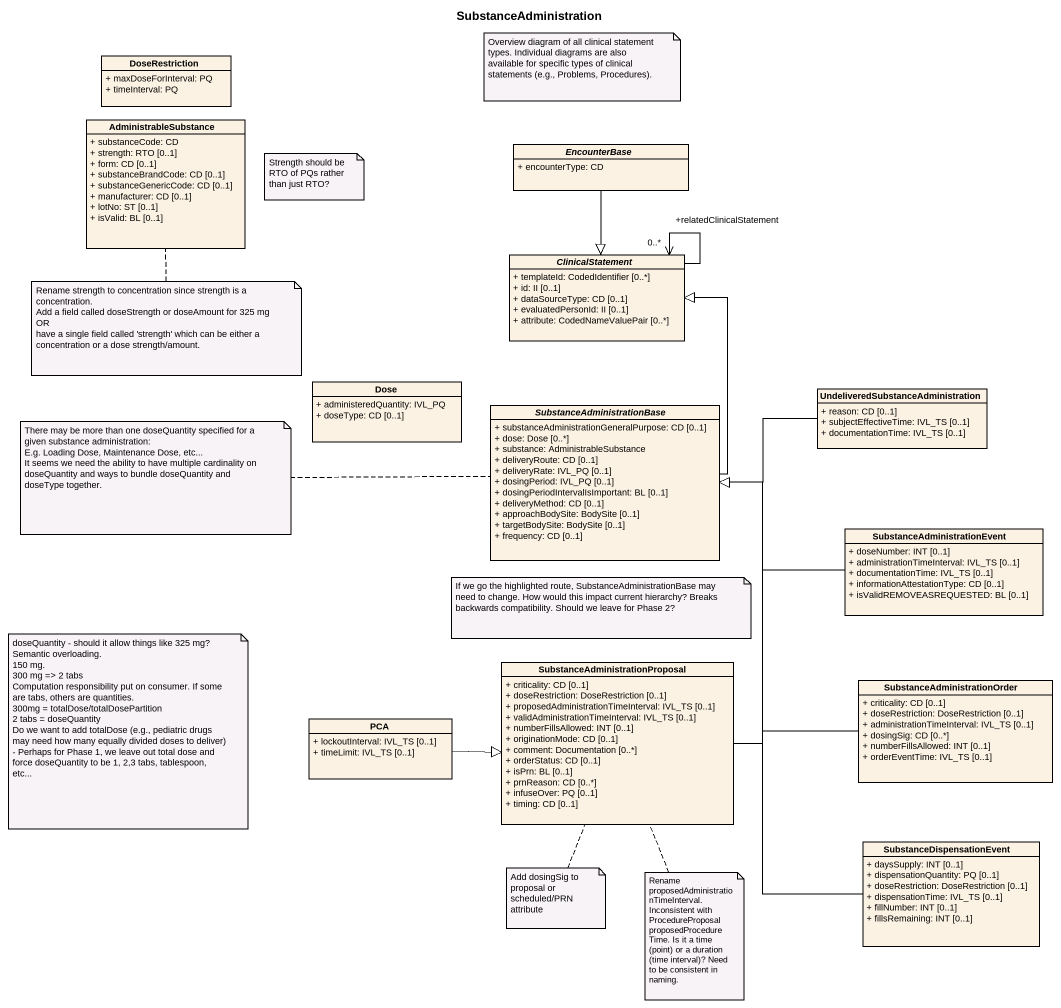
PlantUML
@startuml
title SubstanceAdministration
hide circle
hide empty members
skinparam classAttributeIconSize 0
class DoseRestriction {
  + maxDoseForInterval: PQ
  + timeInterval: PQ
}
class AdministrableSubstance {
  + substanceCode: CD
  + strength: RTO [0..1]
  + form: CD [0..1]
  + substanceBrandCode: CD [0..1]
  + substanceGenericCode: CD [0..1]
  + manufacturer: CD [0..1]
  + lotNo: ST [0..1]
  + isValid: BL [0..1]
}
abstract class EncounterBase {
  + encounterType: CD
}
abstract class ClinicalStatement {
  + templateId: CodedIdentifier [0..*]
  + id: II [0..1]
  + dataSourceType: CD [0..1]
  + evaluatedPersonId: II [0..1]
  + attribute: CodedNameValuePair [0..*]
}
class Dose {
  + administeredQuantity: IVL_PQ
  + doseType: CD [0..1]
}
abstract class SubstanceAdministrationBase {
  + substanceAdministrationGeneralPurpose: CD [0..1]
  + dose: Dose [0..*]
  + substance: AdministrableSubstance
  + deliveryRoute: CD [0..1]
  + deliveryRate: IVL_PQ [0..1]
  + dosingPeriod: IVL_PQ [0..1]
  + dosingPeriodIntervalIsImportant: BL [0..1]
  + deliveryMethod: CD [0..1]
  + approachBodySite: BodySite [0..1]
  + targetBodySite: BodySite [0..1]
  + frequency: CD [0..1]
}
class "UndeliveredSubstanceAdministration" as UndeliveredSubstanceAdminist {
  + reason: CD [0..1]
  + subjectEffectiveTime: IVL_TS [0..1]
  + documentationTime: IVL_TS [0..1]
}
class SubstanceAdministrationEvent {
  + doseNumber: INT [0..1]
  + administrationTimeInterval: IVL_TS [0..1]
  + documentationTime: IVL_TS [0..1]
  + informationAttestationType: CD [0..1]
  + isValidREMOVEASREQUESTED: BL [0..1]
}
class "SubstanceAdministrationProposal" as SubstanceAdministrationPropo {
  + criticality: CD [0..1]
  + doseRestriction: DoseRestriction [0..1]
  + proposedAdministrationTimeInterval: IVL_TS [0..1]
  + validAdministrationTimeInterval: IVL_TS [0..1]
  + numberFillsAllowed: INT [0..1]
  + originationMode: CD [0..1]
  + comment: Documentation [0..*]
  + orderStatus: CD [0..1]
  + isPrn: BL [0..1]
  + prnReason: CD [0..*]
  + infuseOver: PQ [0..1]
  + timing: CD [0..1]
}
class SubstanceAdministrationOrder {
  + criticality: CD [0..1]
  + doseRestriction: DoseRestriction [0..1]
  + administrationTimeInterval: IVL_TS [0..1]
  + dosingSig: CD [0..*]
  + numberFillsAllowed: INT [0..1]
  + orderEventTime: IVL_TS [0..1]
}
class PCA {
  + lockoutInterval: IVL_TS [0..1]
  + timeLimit: IVL_TS [0..1]
}
class SubstanceDispensationEvent {
  + daysSupply: INT [0..1]
  + dispensationQuantity: PQ [0..1]
  + doseRestriction: DoseRestriction [0..1]
  + dispensationTime: IVL_TS [0..1]
  + fillNumber: INT [0..1]
  + fillsRemaining: INT [0..1]
}
EncounterBase --|> ClinicalStatement
ClinicalStatement --> "+relatedClinicalStatement\n0..*" ClinicalStatement
SubstanceAdministrationBase -up-|> ClinicalStatement
UndeliveredSubstanceAdminist -left-|> SubstanceAdministrationBase
SubstanceAdministrationEvent -left-|> SubstanceAdministrationBase
SubstanceAdministrationPropo -up-|> SubstanceAdministrationBase
SubstanceAdministrationOrder -up-|> SubstanceAdministrationBase
PCA -right-|> SubstanceAdministrationPropo
SubstanceDispensationEvent -up-|> SubstanceAdministrationBase
note as N1
  Overview diagram of all clinical statement types. Individual diagrams are also available for specific types of clinical statements (e.g., Problems, Procedures).
end note
note as N2
  Strength should be RTO of PQs rather than just RTO?
end note
note bottom of AdministrableSubstance
  Rename strength to concentration since strength is a concentration.
  Add a field called doseStrength or doseAmount for 325 mg
  OR
  have a single field called 'strength' which can be either a concentration or a dose strength/amount.
end note
note left of SubstanceAdministrationBase
  There may be more than one doseQuantity specified for a given substance administration:
  E.g. Loading Dose, Maintenance Dose, etc...
  It seems we need the ability to have multiple cardinality on doseQuantity and ways to bundle doseQuantity and doseType together.
end note
note as N5
  If we go the highlighted route, SubstanceAdministrationBase may need to change. How would this impact current hierarchy? Breaks backwards compatibility. Should we leave for Phase 2?
end note
note as N6
  doseQuantity - should it allow things like 325 mg? Semantic overloading.
  150 mg.
  300 mg => 2 tabs
  Computation responsibility put on consumer. If some are tabs, others are quantities.
  300mg = totalDose/totalDosePartition
  2 tabs = doseQuantity
  Do we want to add totalDose (e.g., pediatric drugs may need how many equally divided doses to deliver) - Perhaps for Phase 1, we leave out total dose and force doseQuantity to be 1, 2,3 tabs, tablespoon, etc...
end note
note bottom of SubstanceAdministrationPropo : Add dosingSig to proposal or scheduled/PRN attribute
note bottom of SubstanceAdministrationPropo : Rename proposedAdministrationTimeInterval. Inconsistent with ProcedureProposal proposedProcedureTime. Is it a time (point) or a duration (time interval)? Need to be consistent in naming.
@enduml
